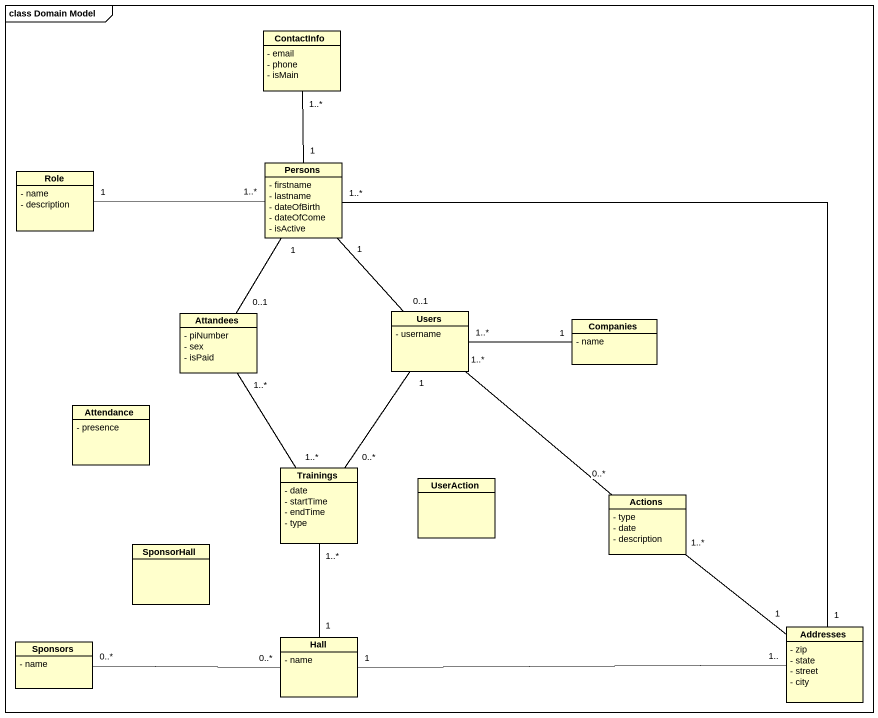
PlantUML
@startuml
mainframe class Domain Model
hide circle
hide empty members
skinparam classAttributeIconSize 0
class ContactInfo {
  - email
  - phone
  - isMain
}
class Role {
  - name
  - description
}
class Persons {
  - firstname
  - lastname
  - dateOfBirth
  - dateOfCome
  - isActive
}
class Attandees {
  - piNumber
  - sex
  - isPaid
}
class Users {
  - username
}
class Companies {
  - name
}
class Attendance {
  - presence
}
class Trainings {
  - date
  - startTime
  - endTime
  - type
}
class UserAction
class Actions {
  - type
  - date
  - description
}
class SponsorHall
class Sponsors {
  - name
}
class Hall {
  - name
}
class Addresses {
  - zip
  - state
  - street
  - city
}
ContactInfo "1..*" -- "1" Persons
Role "1" -right- "1..*" Persons
Persons "1" -- "0..1" Users
Persons "1..*" -- "1" Addresses
Attandees "0..1" -up- "1" Persons
Attandees "1..*" -- "1..*" Trainings
Users "1..*" -right- "1" Companies
Users "1" -- "0..*" Trainings
Users "1..*" -- "0..*" Actions
Trainings "1..*" -- "1" Hall
Actions "1..*" -- "1" Addresses
Sponsors "0..*" -right- "0..*" Hall
Hall "1" -right- "1.." Addresses
@enduml
